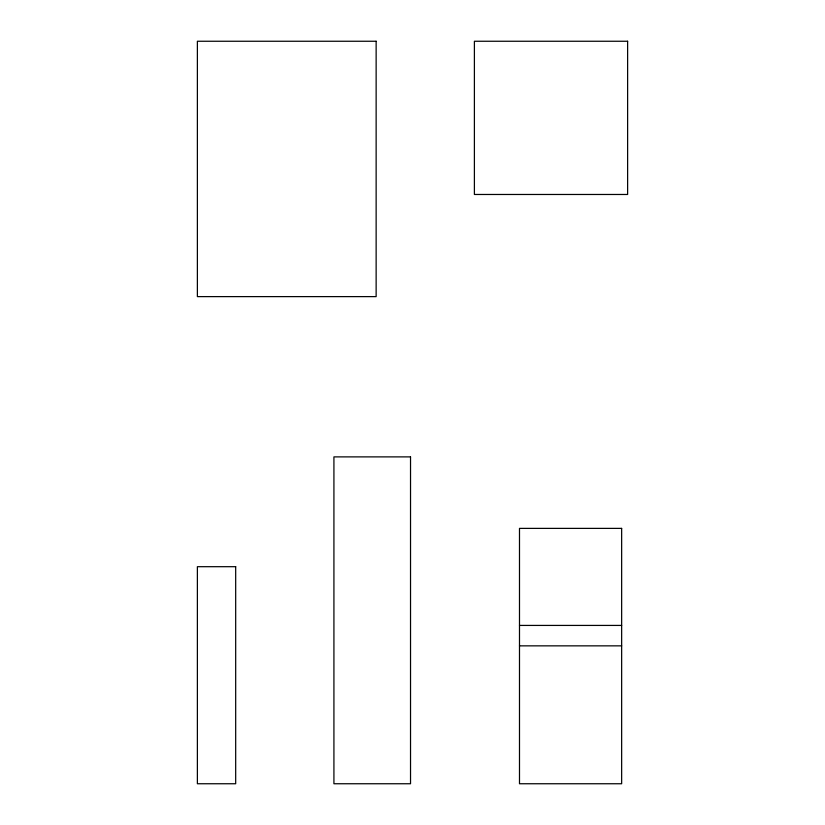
<?xml version="1.0" encoding="UTF-8"?>
<svg xmlns="http://www.w3.org/2000/svg" width="825" height="825" viewBox="0 0 825 825"><rect width="100%" height="100%" fill="white"/><g stroke="black" fill="none" stroke-linecap="round" stroke-linejoin="round"><path stroke-width="1.24" d="M519.492 625.422L621.648 625.422M519.492 645.851L621.648 645.851M376.138 41.25L197.381 41.25L197.381 296.618L376.138 296.618L376.138 41.25M627.619 41.25L474.396 41.25L474.396 194.473L627.619 194.473L627.619 41.25M410.53 456.885L333.919 456.885L333.919 783.75L410.53 783.75L410.53 456.885M621.648 528.382L519.492 528.382L519.492 783.75L621.648 783.75L621.648 528.382M235.682 566.692L197.381 566.692L197.381 783.75L235.682 783.75L235.682 566.692"/></g></svg>
